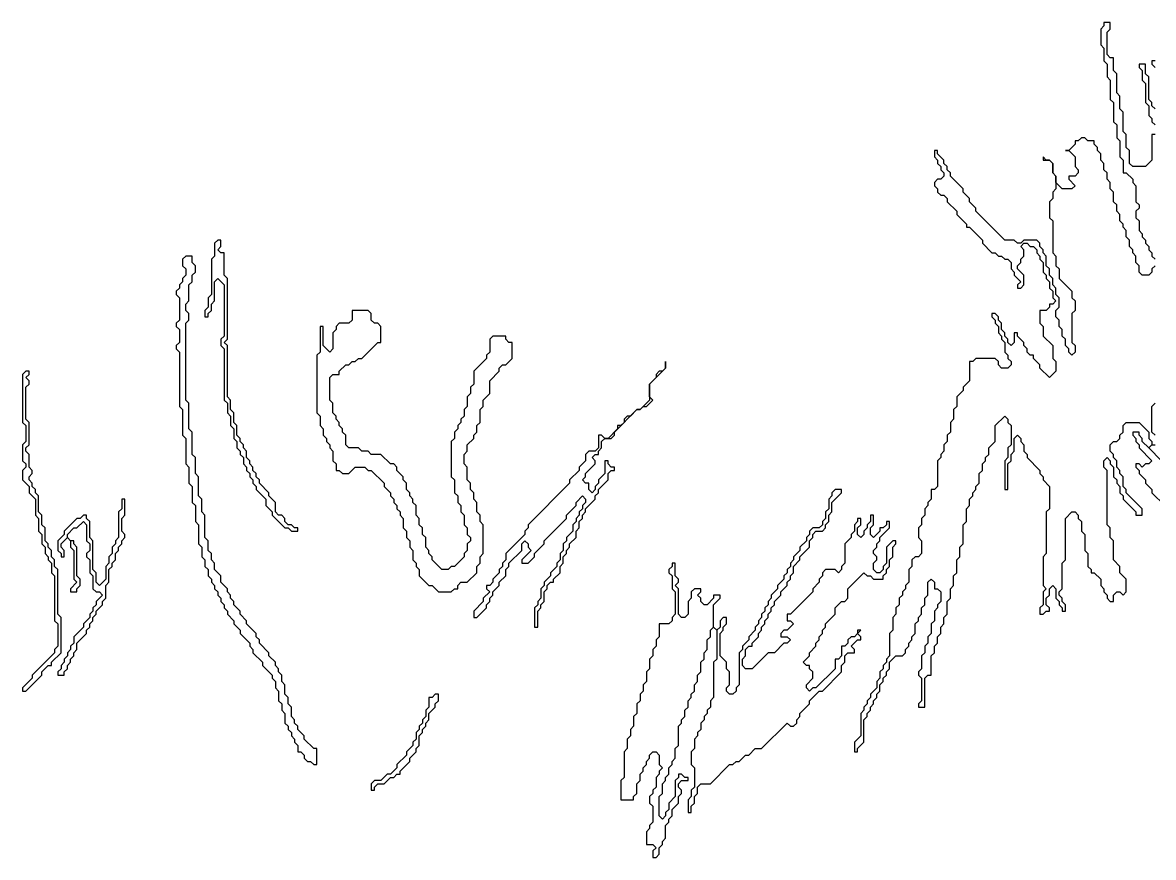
# Model space of a CAD drawing. Header units: metres. Extents: x 0 to 500, y 0 to 703.
# Drawn here: x 204.5 to 248.68, y 541.62 to 574.25 of the extents above; entities that cross this region are included whole.
import ezdxf

# ---------------------------------------------------------------- set-up
doc = ezdxf.new("R2010")
doc.units = ezdxf.units.M

msp = doc.modelspace()

# ---------------------------------------------------------------- linework, layer by layer
for points in [[(248.75, 569.875), (248.625, 569.875), (248.625, 568.875), (248.375, 568.625), (247.875, 568.625), (247.75, 568.75), (247.75, 569.25), (247.625, 569.375), (247.625, 569.875), (247.5, 570), (247.5, 570.75), (247.375, 570.875), (247.375, 571.375), (247.25, 571.5), (247.25, 572.25), (247.125, 572.375), (247.125, 572.875), (247, 572.875), (246.875, 573), (246.875, 573.875), (247, 574), (247, 574.25), (246.75, 574.25), (246.75, 574.125), (246.625, 574), (246.625, 573.375), (246.75, 573.25), (246.75, 572.75), (246.875, 572.625), (246.875, 572.125), (247, 572), (247, 571.25), (247.125, 571.125), (247.125, 570.375), (247.25, 570.25), (247.25, 569.75), (247.375, 569.625), (247.375, 569), (247.5, 568.875), (247.5, 568.375), (247.625, 568.375), (247.875, 568.125), (247.875, 568), (248, 567.875), (248, 567.25), (248.125, 567.125), (248.125, 567), (248, 566.875), (248, 566.625), (248.125, 566.5), (248.125, 566.125), (248.25, 566), (248.25, 565.875), (248.375, 565.75), (248.375, 565.625), (248.5, 565.5), (248.5, 565.375), (248.625, 565.25), (248.625, 565.125), (248.75, 565)], [(248.75, 570.875), (248.625, 571), (248.625, 571.125), (248.5, 571.25), (248.5, 572.125), (248.375, 572.25), (248.375, 572.625), (248.125, 572.625), (248.125, 572.5), (248.25, 572.375), (248.25, 572), (248.375, 571.875), (248.375, 571.125), (248.5, 571), (248.5, 570.625), (248.625, 570.5), (248.625, 570.375), (248.75, 570.25)], [(248.75, 572.75), (248.625, 572.75), (248.625, 572.625), (248.75, 572.5)], [(248.75, 564.75), (248.625, 564.625), (248.625, 564.5), (248.5, 564.375), (248.25, 564.375), (248.125, 564.5), (248.125, 564.75), (248, 564.875), (248, 565.125), (247.875, 565.25), (247.875, 565.375), (247.75, 565.5), (247.75, 565.75), (247.625, 565.875), (247.625, 566.125), (247.5, 566.25), (247.5, 566.375), (247.375, 566.5), (247.375, 566.75), (247.25, 566.875), (247.25, 567.125), (247.125, 567.25), (247.125, 567.625), (247, 567.75), (247, 568), (246.875, 568.125), (246.875, 568.375), (246.75, 568.5), (246.75, 568.75), (246.625, 568.875), (246.625, 569.125), (246.5, 569.25), (246.5, 569.375), (246.375, 569.5), (246.375, 569.625), (246.125, 569.625), (246, 569.75), (245.875, 569.75), (245.75, 569.625), (245.625, 569.625), (245.625, 569.5), (245.375, 569.25), (245.25, 569.25), (245.375, 569.25), (245.625, 569), (245.625, 568.625), (245.75, 568.5), (245.75, 568.375), (245.625, 568.25), (245.375, 568.25), (245.375, 568.125), (245.625, 567.875), (245.5, 567.75), (245.125, 567.75), (244.875, 568), (244.875, 568.25), (244.75, 568.375), (244.75, 568.75), (244.625, 568.875), (244.5, 568.875), (244.375, 569), (244.375, 568.875), (244.625, 568.875), (244.75, 568.75), (244.75, 568.375), (244.875, 568.25), (244.875, 567.75), (244.75, 567.625), (244.75, 567.375), (244.625, 567.25), (244.625, 566.625), (244.75, 566.5), (244.75, 565.25), (244.875, 565.125), (244.875, 564.75), (245, 564.625), (245, 564.25), (245.5, 563.75), (245.5, 563.5), (245.625, 563.375), (245.625, 563), (245.5, 562.875), (245.5, 561.75), (245.625, 561.625), (245.625, 561.375), (245.5, 561.25), (245.375, 561.375), (245.375, 561.5), (245.25, 561.625), (245.25, 561.875), (245.125, 562), (245.125, 562.25), (245, 562.375), (245, 562.625), (244.875, 562.75), (244.875, 563), (245, 563.125), (245, 563.5), (244.875, 563.625), (244.875, 563.875), (244.75, 564), (244.75, 564.25), (244.625, 564.375), (244.625, 564.625), (244.5, 564.75), (244.5, 565.125), (244.375, 565.25), (244.375, 565.375), (244.25, 565.5), (244.25, 565.625), (244.125, 565.75), (243.625, 565.75), (243.5, 565.625), (243.375, 565.625), (243.25, 565.75), (242.875, 565.75), (241.75, 566.875), (241.75, 567), (241.5, 567.25), (241.5, 567.375), (241.25, 567.625), (241.25, 567.75), (240.75, 568.25), (240.75, 568.375), (240.625, 568.5), (240.625, 568.625), (240.5, 568.75), (240.5, 568.875), (240.25, 569.125), (240.25, 569.25), (240.125, 569.25), (240.125, 569), (240.25, 568.875), (240.25, 568.75), (240.375, 568.625), (240.375, 568.5), (240.5, 568.375), (240.5, 568.25), (240.375, 568.125), (240.25, 568.125), (240.125, 568), (240.125, 567.875), (240.25, 567.75), (240.25, 567.625), (240.375, 567.5), (240.5, 567.5), (240.625, 567.375), (240.625, 567.25), (241, 566.875), (241, 566.75), (241.375, 566.375), (241.375, 566.25), (241.5, 566.25), (242, 565.75), (242, 565.625), (242.375, 565.25), (242.5, 565.25), (242.625, 565.125), (242.75, 565.125), (242.875, 565), (243, 565), (243.125, 564.875), (243.125, 564.625), (243.25, 564.5), (243.25, 564.375), (243.5, 564.125), (243.375, 564), (243.375, 563.875), (243.5, 563.875), (243.625, 564), (243.625, 564.375), (243.375, 564.625), (243.375, 564.75), (243.5, 564.875), (243.5, 565), (243.625, 565.125), (243.625, 565.375), (243.5, 565.5), (243.625, 565.625), (243.75, 565.625), (243.875, 565.5), (244, 565.5), (244.125, 565.375), (244.125, 565.25), (244.25, 565.125), (244.25, 565), (244.375, 564.875), (244.375, 564.5), (244.5, 564.375), (244.5, 564.25), (244.625, 564.125), (244.625, 563.875), (244.75, 563.75), (244.75, 563.5), (244.875, 563.375), (244.75, 563.25), (244.625, 563.25), (244.625, 563.125), (244.5, 563), (244.25, 563), (244.25, 562.5), (244.375, 562.375), (244.375, 562), (244.75, 561.625), (244.75, 561.125), (244.875, 561), (244.875, 560.625), (244.625, 560.375), (244.25, 560.75), (244.25, 560.875), (244, 561.125), (244, 561.25), (243.875, 561.25), (243.75, 561.375), (243.75, 561.5), (243.625, 561.625), (243.625, 561.75), (243.375, 562), (243.375, 562.125), (243.25, 562.125), (243.25, 561.75), (243.125, 561.625), (243, 561.75), (243, 561.875), (242.875, 562), (242.875, 562.125), (242.75, 562.25), (242.75, 562.5), (242.625, 562.625), (242.625, 562.75), (242.5, 562.875), (242.375, 562.875), (242.375, 562.75), (242.5, 562.625), (242.5, 562.5), (242.625, 562.375), (242.625, 562.125), (242.75, 562), (242.75, 561.875), (242.875, 561.75), (242.875, 561.375), (243, 561.25), (243, 561.125), (243.125, 561), (243.125, 560.875), (243, 560.75), (242.75, 560.75), (242.625, 560.875), (242.625, 561), (242.5, 561.125), (241.75, 561.125), (241.625, 561), (241.5, 561), (241.5, 560.25), (241.25, 560), (241.25, 559.875), (241, 559.625), (241, 559.25), (240.875, 559.125), (240.875, 558.75), (240.75, 558.625), (240.75, 558.25), (240.625, 558.125), (240.625, 557.875), (240.5, 557.75), (240.5, 557.5), (240.375, 557.375), (240.375, 557.25), (240.25, 557.125), (240.25, 556.125), (240.125, 556), (240, 556), (240, 555.625), (239.875, 555.5), (239.875, 555.375), (239.75, 555.25), (239.75, 555), (239.625, 554.875), (239.625, 554.625), (239.5, 554.5), (239.5, 554.125), (239.625, 554), (239.625, 553.5), (239.5, 553.375), (239.375, 553.375), (239.25, 553.25), (239.25, 553), (239.125, 552.875), (239.125, 552.375), (239, 552.25), (239, 552.125), (238.875, 552), (238.875, 551.875), (238.75, 551.75), (238.75, 551.5), (238.625, 551.375), (238.625, 551.125), (238.5, 551), (238.5, 550.5), (238.375, 550.375), (238.375, 549.5), (238.25, 549.375), (238.25, 549.25), (238.125, 549.125), (238.125, 549), (238, 548.875), (238, 548.625), (237.875, 548.5), (237.875, 548.25), (237.625, 548), (237.625, 547.875), (237.5, 547.75), (237.5, 547.625), (237.375, 547.5), (237.375, 547.375), (237.25, 547.25), (237.25, 546.375), (237, 546.125), (237, 545.75), (237.125, 545.75), (237.125, 545.875), (237.375, 546.125), (237.375, 547), (237.5, 547.125), (237.5, 547.25), (237.625, 547.375), (237.625, 547.5), (237.75, 547.625), (237.75, 547.75), (237.875, 547.875), (237.875, 548), (238, 548.125), (238, 548.375), (238.125, 548.5), (238.125, 548.625), (238.25, 548.75), (238.25, 548.875), (238.375, 549), (238.375, 549.25), (238.625, 549.5), (238.875, 549.5), (239, 549.625), (239, 549.75), (239.125, 549.875), (239.125, 550), (239.25, 550.125), (239.25, 550.25), (239.375, 550.375), (239.375, 550.75), (239.5, 550.875), (239.5, 551), (239.625, 551.125), (239.625, 551.375), (239.75, 551.5), (239.75, 551.75), (239.875, 551.875), (239.875, 552.375), (240, 552.5), (240.125, 552.375), (240.125, 552.125), (240.25, 552.125), (240.375, 552), (240.375, 551.625), (240.25, 551.5), (240.25, 551.375), (240.125, 551.25), (240.125, 550.875), (240, 550.75), (240, 550.375), (239.875, 550.25), (239.875, 550), (239.75, 549.875), (239.75, 549.625), (239.625, 549.5), (239.625, 549), (239.5, 548.875), (239.5, 548.75), (239.625, 548.625), (239.625, 547.75), (239.5, 547.625), (239.5, 547.5), (239.75, 547.5), (239.75, 548.625), (239.875, 548.75), (240, 548.75), (240, 549.5), (240.125, 549.625), (240.125, 549.875), (240.25, 550), (240.25, 550.25), (240.375, 550.375), (240.375, 550.625), (240.5, 550.75), (240.5, 551), (240.625, 551.125), (240.625, 551.625), (240.75, 551.75), (240.75, 552.125), (240.875, 552.25), (240.875, 552.625), (241, 552.75), (241, 553.25), (241.125, 553.375), (241.125, 553.75), (241.25, 553.875), (241.25, 554.625), (241.375, 554.75), (241.375, 555.25), (241.5, 555.375), (241.5, 555.625), (241.625, 555.75), (241.625, 555.875), (241.75, 556), (241.75, 556.125), (241.875, 556.25), (241.875, 556.625), (242, 556.75), (242, 557), (242.125, 557.125), (242.125, 557.25), (242.25, 557.375), (242.25, 557.625), (242.5, 557.875), (242.5, 558.5), (242.875, 558.875), (243, 558.75), (243, 558.625), (243.125, 558.5), (243.125, 557.75), (243, 557.625), (243, 557.25), (242.875, 557.125), (242.875, 556), (243, 556), (243, 557), (243.125, 557.125), (243.125, 557.375), (243.25, 557.5), (243.25, 558), (243.375, 558.125), (243.5, 558), (243.5, 557.875), (243.625, 557.75), (243.625, 557.5), (243.75, 557.375), (243.75, 557.25), (244.25, 556.75), (244.25, 556.625), (244.375, 556.5), (244.375, 556.375), (244.625, 556.125), (244.625, 555.25), (244.5, 555.125), (244.5, 553.5), (244.375, 553.375), (244.375, 552.25), (244.5, 552.125), (244.375, 552), (244.375, 551.5), (244.25, 551.375), (244.25, 551.125), (244.375, 551.125), (244.5, 551.25), (244.625, 551.25), (244.625, 551.375), (244.5, 551.5), (244.5, 551.75), (244.625, 551.875), (244.625, 552.125), (244.75, 552.25), (244.875, 552.125), (244.875, 551.75), (245, 551.625), (245, 551.5), (245.125, 551.375), (245.125, 551.25), (245.25, 551.25), (245.25, 551.5), (245.125, 551.625), (245.125, 551.75), (245, 551.875), (245, 552), (245.125, 552.125), (245.125, 553.125), (245.25, 553.25), (245.25, 554.875), (245.5, 555.125), (245.625, 555.125), (245.75, 555), (245.75, 554.875), (245.875, 554.75), (245.875, 554.375), (246, 554.25), (246, 553.625), (246.125, 553.5), (246.125, 553), (246.25, 552.875), (246.25, 552.75), (246.375, 552.75), (246.625, 552.5), (246.625, 552.25), (246.75, 552.125), (246.75, 552), (246.875, 551.875), (246.875, 551.75), (247, 551.625), (247.125, 551.625), (247.125, 551.875), (247.25, 552), (247.375, 552), (247.5, 551.875), (247.625, 552), (247.625, 552.5), (247.375, 552.75), (247.375, 553), (247.125, 553.25), (247.125, 554), (247, 554.125), (247, 554.5), (246.875, 554.625), (246.875, 556.75), (246.75, 556.875), (246.75, 557.125), (246.875, 557.25), (247, 557.125), (247, 557), (247.125, 556.875), (247.125, 556.5), (247.25, 556.375), (247.25, 556.25), (247.375, 556.125), (247.375, 555.875), (247.5, 555.75), (247.5, 555.625), (248, 555.125), (248, 555), (248.25, 555), (248.25, 555.25), (247.625, 555.875), (247.625, 556), (247.5, 556.125), (247.5, 556.5), (247.375, 556.625), (247.375, 556.75), (247.25, 556.875), (247.25, 557.125), (247.125, 557.25), (247.125, 557.375), (247, 557.5), (247, 557.75), (247.125, 557.875), (247.25, 557.875), (247.375, 558), (247.375, 558.125), (247.5, 558.25), (247.5, 558.5), (247.625, 558.625), (248.125, 558.625), (248.5, 558.25), (248.5, 558), (248.625, 557.875), (248.625, 557.75), (248.5, 557.625), (248.25, 557.875), (248.25, 558), (248.125, 558.125), (248.125, 558.25), (247.875, 558.25), (247.875, 558.125), (248, 558), (248, 557.875), (248.125, 557.75), (248.125, 557.625), (248.625, 557.125), (248.5, 557), (248.375, 557), (248.25, 556.875), (248.125, 557), (248, 557), (248, 556.875), (248.125, 556.75), (248.125, 556.625), (248.375, 556.375), (248.375, 556.25), (248.625, 556), (248.625, 555.875), (249.125, 555.375)], [(248.75, 558.125), (248.625, 558.25), (248.625, 559.25), (248.75, 559.375)], [(249, 557.125), (248.5, 557.625), (248.625, 557.75), (248.75, 557.75)]]:
    msp.add_lwpolyline(points)
for points in [[(212.125, 565.75), (212, 565.625), (212, 565.125), (211.875, 565), (211.875, 563.625), (211.75, 563.5), (211.75, 563.125), (211.625, 563), (211.625, 562.75), (211.75, 562.75), (211.75, 562.875), (211.875, 563), (211.875, 563.25), (212, 563.375), (212, 564.125), (212.125, 564.25), (212.375, 564), (212.375, 562), (212.25, 561.875), (212.25, 561.625), (212.375, 561.5), (212.375, 559.5), (212.5, 559.375), (212.5, 559), (212.625, 558.875), (212.625, 558.5), (212.75, 558.375), (212.75, 558), (212.875, 557.875), (212.875, 557.625), (213, 557.5), (213, 557.375), (213.125, 557.25), (213.125, 557), (213.25, 556.875), (213.25, 556.75), (213.375, 556.625), (213.375, 556.5), (213.5, 556.375), (213.5, 556.25), (213.625, 556.125), (213.625, 556), (214, 555.625), (214, 555.375), (214.25, 555.125), (214.25, 555), (214.75, 554.5), (214.875, 554.5), (215, 554.375), (215.25, 554.375), (215.25, 554.5), (215.125, 554.5), (215, 554.625), (214.875, 554.625), (214.75, 554.75), (214.75, 554.875), (214.625, 555), (214.5, 555), (214.375, 555.125), (214.375, 555.5), (214.125, 555.75), (214.125, 555.875), (213.75, 556.25), (213.75, 556.375), (213.625, 556.5), (213.625, 556.625), (213.5, 556.75), (213.5, 556.875), (213.375, 557), (213.375, 557.125), (213.25, 557.25), (213.25, 557.5), (213.125, 557.625), (213.125, 557.75), (213, 557.875), (213, 558), (212.875, 558.125), (212.875, 558.5), (212.75, 558.625), (212.75, 559), (212.625, 559.125), (212.625, 559.5), (212.5, 559.625), (212.5, 561.625), (212.375, 561.75), (212.5, 561.875), (212.5, 564.25), (212.375, 564.375), (212.375, 565.25), (212.25, 565.25), (212.125, 565.375), (212.25, 565.5), (212.25, 565.75)], [(210.875, 565.125), (210.75, 565), (210.75, 564.75), (210.875, 564.625), (210.875, 564.375), (210.75, 564.25), (210.75, 564.125), (210.625, 564), (210.625, 563.875), (210.5, 563.75), (210.5, 563.625), (210.625, 563.5), (210.625, 562.625), (210.5, 562.5), (210.5, 562.375), (210.625, 562.25), (210.625, 561.75), (210.5, 561.625), (210.5, 561.5), (210.625, 561.375), (210.625, 559.25), (210.75, 559.125), (210.75, 558.125), (210.875, 558), (210.875, 557), (211, 556.875), (211, 556.25), (211.125, 556.125), (211.125, 555.5), (211.25, 555.375), (211.25, 554.75), (211.375, 554.625), (211.375, 553.875), (211.5, 553.75), (211.5, 553.375), (211.625, 553.25), (211.625, 553), (211.75, 552.875), (211.75, 552.625), (211.875, 552.5), (211.875, 552.375), (212, 552.25), (212, 552.125), (212.125, 552), (212.125, 551.875), (212.25, 551.75), (212.25, 551.625), (212.375, 551.5), (212.375, 551.375), (212.5, 551.25), (212.5, 551.125), (212.75, 550.875), (212.75, 550.75), (213, 550.5), (213, 550.375), (213.375, 550), (213.375, 549.875), (213.5, 549.75), (213.5, 549.625), (213.875, 549.25), (213.875, 549.125), (214.25, 548.75), (214.25, 548.625), (214.375, 548.5), (214.375, 548.25), (214.5, 548.125), (214.5, 547.75), (214.625, 547.625), (214.625, 547.375), (214.75, 547.25), (214.75, 546.875), (214.875, 546.75), (214.875, 546.625), (215, 546.5), (215, 546.375), (215.125, 546.25), (215.125, 546.125), (215.25, 546), (215.25, 545.75), (215.375, 545.75), (215.5, 545.625), (215.5, 545.5), (215.625, 545.375), (215.75, 545.375), (215.875, 545.25), (216, 545.25), (216, 545.875), (215.875, 545.875), (215.5, 546.25), (215.5, 546.375), (215.25, 546.625), (215.25, 546.75), (215.125, 546.875), (215.125, 547), (215, 547.125), (215, 547.5), (214.875, 547.625), (214.875, 547.875), (214.75, 548), (214.75, 548.375), (214.625, 548.5), (214.625, 548.75), (214.5, 548.875), (214.5, 549), (214.375, 549.125), (214.375, 549.25), (214.125, 549.5), (214.125, 549.625), (213.75, 550), (213.75, 550.125), (213.625, 550.25), (213.625, 550.375), (213.25, 550.75), (213.25, 550.875), (213, 551.125), (213, 551.25), (212.75, 551.5), (212.75, 551.625), (212.625, 551.75), (212.625, 551.875), (212.5, 552), (212.5, 552.125), (212.25, 552.375), (212.25, 552.625), (212, 552.875), (212, 553.125), (211.875, 553.25), (211.875, 553.5), (211.75, 553.625), (211.75, 554), (211.625, 554.125), (211.625, 555), (211.5, 555.125), (211.5, 555.625), (211.375, 555.75), (211.375, 556.5), (211.25, 556.625), (211.25, 557.25), (211.125, 557.375), (211.125, 558.25), (211, 558.375), (211, 559.375), (210.875, 559.5), (210.875, 562.5), (211, 562.625), (211, 562.875), (210.875, 563), (210.875, 563.25), (211, 563.375), (211, 564), (211.125, 564.125), (211.125, 564.375), (211.25, 564.5), (211.25, 564.75), (211.125, 564.875), (211.125, 565.125)], [(217.375, 563), (217.375, 562.625), (217.25, 562.5), (216.875, 562.5), (216.75, 562.375), (216.75, 562.25), (216.625, 562.125), (216.625, 561.5), (216.5, 561.375), (216.25, 561.625), (216.25, 562.375), (216.125, 562.375), (216.125, 561.375), (216, 561.25), (216, 559), (216.125, 558.875), (216.125, 558.5), (216.25, 558.375), (216.25, 558.125), (216.375, 558), (216.375, 557.875), (216.5, 557.75), (216.5, 557.625), (216.625, 557.5), (216.625, 557.125), (216.75, 557), (216.75, 556.75), (216.875, 556.75), (217, 556.625), (217.25, 556.625), (217.5, 556.875), (217.875, 556.875), (218, 556.75), (218.125, 556.75), (218.625, 556.25), (218.625, 556.125), (218.875, 555.875), (218.875, 555.75), (219, 555.625), (219, 555.5), (219.125, 555.375), (219.125, 555.25), (219.25, 555.125), (219.25, 555), (219.375, 554.875), (219.375, 554.5), (219.5, 554.375), (219.5, 554.125), (219.625, 554), (219.625, 553.75), (219.75, 553.625), (219.75, 553.25), (219.875, 553.125), (219.875, 553), (220, 552.875), (220, 552.625), (220.375, 552.25), (220.5, 552.25), (220.75, 552), (221.25, 552), (221.375, 552.125), (221.5, 552.125), (221.5, 552.25), (221.625, 552.375), (221.875, 552.375), (222.25, 552.75), (222.25, 553), (222.375, 553.125), (222.375, 553.375), (222.5, 553.5), (222.5, 554.625), (222.375, 554.75), (222.375, 555), (222.25, 555.125), (222.25, 555.5), (222.125, 555.625), (222.125, 555.875), (222, 556), (222, 556.25), (221.875, 556.375), (221.875, 556.875), (221.75, 557), (221.75, 557.375), (221.875, 557.5), (221.875, 557.75), (222.125, 558), (222.125, 558.125), (222.25, 558.25), (222.25, 558.5), (222.375, 558.625), (222.375, 559.125), (222.5, 559.25), (222.5, 559.5), (222.75, 559.75), (222.75, 560.25), (223.125, 560.625), (223.125, 560.75), (223.25, 560.875), (223.375, 560.875), (223.625, 561.125), (223.625, 561.75), (223.5, 561.75), (223.375, 561.875), (223.375, 562), (222.875, 562), (222.75, 561.875), (222.75, 561.375), (222.625, 561.25), (222.625, 561.125), (222.125, 560.625), (222.125, 560.125), (222, 560), (222, 559.75), (221.875, 559.625), (221.875, 559.25), (221.75, 559.125), (221.75, 558.875), (221.625, 558.75), (221.625, 558.625), (221.5, 558.5), (221.5, 558.375), (221.375, 558.25), (221.375, 558), (221.25, 557.875), (221.25, 556.5), (221.375, 556.375), (221.375, 555.875), (221.5, 555.75), (221.5, 555.5), (221.625, 555.375), (221.625, 555.125), (221.75, 555), (221.75, 554.625), (221.875, 554.5), (221.875, 554.25), (222, 554.125), (222, 554), (221.875, 553.875), (221.875, 553.625), (221.75, 553.5), (221.75, 553.375), (221.375, 553), (221.25, 553), (221.125, 552.875), (220.875, 552.875), (220.5, 553.25), (220.5, 553.375), (220.375, 553.5), (220.375, 553.625), (220.25, 553.75), (220.25, 554.125), (220.125, 554.25), (220.125, 554.5), (220, 554.625), (220, 554.875), (219.875, 555), (219.875, 555.375), (219.75, 555.5), (219.75, 555.625), (219.625, 555.75), (219.625, 555.875), (219.5, 556), (219.5, 556.25), (219.375, 556.375), (219.375, 556.5), (219.125, 556.75), (219.125, 556.875), (219, 557), (218.875, 557), (218.5, 557.375), (218.125, 557.375), (218, 557.5), (217.75, 557.5), (217.625, 557.625), (217.25, 557.625), (217.125, 557.75), (217.125, 558.125), (217, 558.25), (217, 558.375), (216.875, 558.5), (216.875, 558.625), (216.75, 558.75), (216.75, 558.875), (216.625, 559), (216.625, 559.375), (216.5, 559.5), (216.5, 560.375), (216.625, 560.5), (216.875, 560.5), (216.875, 560.625), (217.125, 560.875), (217.25, 560.875), (217.375, 561), (217.5, 561), (217.625, 561.125), (217.75, 561.125), (218.375, 561.75), (218.5, 561.75), (218.5, 562.375), (218.375, 562.5), (218.25, 562.5), (218.125, 562.625), (218.125, 562.875), (218, 563)], [(229.625, 561), (229.625, 560.75), (229.5, 560.625), (229.375, 560.625), (229.25, 560.5), (229.25, 560.375), (229, 560.125), (229, 559.5), (228.625, 559.125), (228.5, 559.125), (228.25, 558.875), (228.125, 558.875), (228, 558.75), (228, 558.625), (227.875, 558.5), (227.75, 558.5), (227.75, 558.375), (227.375, 558), (227.25, 558), (227.125, 558.125), (227, 558.125), (227, 557.625), (226.875, 557.5), (226.625, 557.5), (226.5, 557.375), (226.5, 557.125), (226.25, 556.875), (226.25, 556.75), (225.875, 556.375), (225.875, 556.25), (224.25, 554.625), (224.25, 554.5), (224.125, 554.375), (224.125, 554.25), (223.375, 553.5), (223.375, 553.25), (223.25, 553.125), (223.25, 553), (223.125, 552.875), (223.125, 552.75), (222.875, 552.5), (222.875, 552.375), (222.75, 552.25), (222.625, 552.25), (222.625, 552.125), (222.75, 552), (222.5, 551.75), (222.5, 551.625), (222.125, 551.25), (222.125, 551), (222.25, 551), (222.625, 551.375), (222.625, 551.5), (222.75, 551.625), (222.75, 551.75), (222.875, 551.875), (222.875, 552), (223.125, 552.25), (223.125, 552.375), (223.375, 552.625), (223.375, 552.875), (223.5, 553), (223.5, 553.125), (224, 553.625), (224, 553.875), (224.125, 554), (224.25, 553.875), (224.25, 553.75), (224.375, 553.625), (224, 553.25), (224, 553.125), (224.25, 553.125), (224.5, 553.375), (224.5, 553.5), (224.875, 553.875), (224.875, 554), (225.75, 554.875), (225.75, 555), (226.125, 555.375), (226.125, 555.5), (226.375, 555.75), (226.5, 555.625), (226.5, 555.5), (226.375, 555.375), (226.375, 555.25), (226.25, 555.125), (226.25, 555), (226.125, 554.875), (226.125, 554.75), (226, 554.625), (226, 554.375), (225.75, 554.125), (225.75, 554), (225.625, 553.875), (225.625, 553.625), (225.5, 553.5), (225.5, 553.25), (225.375, 553.125), (225.375, 553), (225.125, 552.75), (225.125, 552.625), (224.875, 552.375), (224.875, 552.25), (224.75, 552.125), (224.75, 551.75), (224.625, 551.625), (224.625, 551.5), (224.5, 551.375), (224.5, 550.625), (224.625, 550.625), (224.625, 551.25), (224.75, 551.375), (224.75, 551.5), (224.875, 551.625), (224.875, 552), (225, 552.125), (225, 552.25), (225.125, 552.375), (225.25, 552.375), (225.25, 552.5), (225.5, 552.75), (225.5, 553), (225.625, 553.125), (225.625, 553.375), (225.75, 553.5), (225.75, 553.625), (225.875, 553.75), (225.875, 553.875), (226.125, 554.125), (226.125, 554.375), (226.25, 554.5), (226.25, 554.75), (226.375, 554.875), (226.375, 555), (226.5, 555.125), (226.5, 555.25), (226.875, 555.625), (226.875, 555.75), (227, 555.875), (227, 556), (227.375, 556.375), (227.375, 556.625), (227.5, 556.75), (227.625, 556.75), (227.625, 556.875), (227.5, 556.875), (227.375, 557), (227.375, 557.125), (227.25, 557.125), (227.25, 556.625), (227, 556.375), (227, 556.25), (226.875, 556.125), (226.875, 556), (226.75, 555.875), (226.625, 556), (226.625, 556.25), (226.5, 556.25), (226.375, 556.375), (226.5, 556.5), (226.5, 556.625), (226.875, 557), (226.875, 557.125), (226.75, 557.25), (226.875, 557.375), (227, 557.375), (227, 557.5), (227.125, 557.625), (227.125, 557.875), (227.25, 558), (227.5, 558), (227.625, 558.125), (227.625, 558.25), (228.5, 559.125), (228.625, 559.125), (228.75, 559.25), (228.875, 559.25), (229.125, 559.5), (229, 559.625), (229, 560.125), (229.625, 560.75)], [(204.625, 560.625), (204.5, 560.5), (204.5, 558.625), (204.625, 558.5), (204.625, 557.875), (204.5, 557.75), (204.5, 557.125), (204.625, 557), (204.625, 556.875), (204.5, 556.75), (204.5, 556.375), (204.75, 556.125), (204.75, 555.875), (205, 555.625), (205, 555), (205.125, 554.875), (205.125, 554.375), (205.25, 554.25), (205.25, 553.875), (205.375, 553.75), (205.375, 553.5), (205.5, 553.375), (205.5, 553.25), (205.625, 553.125), (205.625, 552.75), (205.75, 552.625), (205.75, 550.875), (205.875, 550.75), (205.875, 549.875), (205.75, 549.75), (205.75, 549.625), (204.875, 548.75), (204.875, 548.625), (204.5, 548.25), (204.5, 548.125), (204.625, 548.125), (205.25, 548.75), (205.25, 548.875), (205.5, 549.125), (205.625, 549.125), (205.625, 549.25), (206, 549.625), (206, 551), (205.875, 551.125), (205.875, 552.875), (205.75, 553), (205.75, 553.25), (205.625, 553.375), (205.625, 553.625), (205.5, 553.75), (205.5, 553.875), (205.375, 554), (205.375, 554.5), (205.25, 554.625), (205.25, 555), (205.125, 555.125), (205.125, 555.75), (205, 555.875), (205, 556), (204.875, 556.125), (204.875, 556.25), (204.75, 556.375), (204.75, 556.5), (204.875, 556.625), (204.875, 556.75), (204.75, 556.875), (204.75, 557.375), (204.625, 557.5), (204.625, 557.625), (204.75, 557.75), (204.75, 558.625), (204.625, 558.75), (204.625, 560), (204.75, 560.125), (204.75, 560.25), (204.625, 560.375), (204.75, 560.5), (204.75, 560.625)], [(236.25, 556), (236.125, 555.875), (236.125, 555.75), (236, 555.625), (236, 555.25), (235.875, 555.125), (235.875, 554.875), (235.75, 554.75), (235.75, 554.625), (235.625, 554.5), (235.375, 554.5), (235.25, 554.375), (235.25, 554.25), (235.125, 554.125), (235.125, 554), (234.875, 553.75), (234.875, 553.625), (234.625, 553.375), (234.625, 553.25), (234.5, 553.125), (234.5, 553), (234.375, 552.875), (234.375, 552.75), (234.25, 552.625), (234.25, 552.5), (234, 552.25), (234, 552.125), (233.75, 551.875), (233.75, 551.75), (233.625, 551.625), (233.625, 551.5), (233.5, 551.375), (233.5, 551.25), (233.375, 551.125), (233.375, 551), (233.25, 550.875), (233.25, 550.75), (233.125, 550.625), (233.125, 550.5), (232.875, 550.25), (232.875, 550.125), (232.625, 549.875), (232.625, 549.75), (232.5, 549.625), (232.5, 548.375), (232.375, 548.25), (232.375, 548.125), (232.25, 548), (232.125, 548), (232, 548.125), (232, 548.25), (232.125, 548.375), (232.125, 548.875), (232, 549), (232, 549.25), (231.75, 549.5), (231.75, 550.375), (231.875, 550.5), (231.875, 550.625), (232, 550.75), (232, 551), (231.875, 551), (231.75, 550.875), (231.75, 550.625), (231.625, 550.5), (231.5, 550.625), (231.5, 551.5), (231.75, 551.75), (231.75, 551.875), (231.5, 551.875), (231.5, 551.75), (231.25, 551.5), (231.125, 551.5), (231, 551.625), (231, 551.75), (230.875, 551.875), (231, 552), (231, 552.125), (230.75, 552.125), (230.625, 552), (230.625, 551.75), (230.5, 551.625), (230.5, 551.125), (230.375, 551), (230.25, 551), (230.125, 551.125), (230.125, 552.125), (230, 552.25), (230.125, 552.375), (230.125, 552.5), (230, 552.625), (230, 553.125), (229.875, 553.125), (229.875, 553), (229.75, 552.875), (229.75, 552.75), (229.875, 552.625), (229.875, 552.125), (230, 552), (230, 551.125), (229.875, 551), (229.875, 550.875), (229.75, 550.75), (229.375, 550.75), (229.375, 550.25), (229.25, 550.125), (229.25, 549.875), (229.125, 549.75), (229.125, 549.5), (229, 549.375), (229, 549), (228.875, 548.875), (228.875, 548.5), (228.75, 548.375), (228.75, 548.125), (228.625, 548), (228.625, 547.75), (228.5, 547.625), (228.5, 547.25), (228.375, 547.125), (228.375, 546.75), (228.25, 546.625), (228.25, 546.375), (228.125, 546.25), (228.125, 545.875), (228, 545.75), (228, 544.75), (227.875, 544.625), (227.875, 543.875), (228.375, 543.875), (228.375, 544), (228.5, 544.125), (228.5, 544.5), (228.625, 544.625), (228.625, 544.875), (228.75, 545), (228.75, 545.125), (228.875, 545.25), (228.875, 545.375), (229, 545.5), (229, 545.625), (229.125, 545.75), (229.25, 545.75), (229.375, 545.625), (229.375, 545.25), (229.5, 545.125), (229.375, 545), (229.375, 544.875), (229.25, 544.75), (229.25, 544.375), (229.125, 544.25), (229.125, 544.125), (229, 544), (229, 543.75), (229.125, 543.625), (229.125, 543), (229, 542.875), (229, 542.75), (228.875, 542.625), (228.875, 542.125), (229.125, 542.125), (229.25, 542), (229.125, 541.875), (229.125, 541.625), (229.25, 541.625), (229.375, 541.75), (229.375, 542), (229.5, 542.125), (229.5, 542.25), (229.625, 542.375), (229.625, 542.875), (229.75, 543), (229.75, 543.125), (229.875, 543.25), (229.875, 543.5), (230.125, 543.75), (230.125, 544), (230.25, 544.125), (230.25, 544.25), (230.125, 544.375), (230.125, 544.5), (230.25, 544.625), (230.5, 544.625), (230.5, 544.75), (230.375, 544.75), (230.25, 544.875), (230.125, 544.875), (230.125, 544.75), (230, 544.625), (230, 544), (229.75, 543.75), (229.75, 543.5), (229.625, 543.375), (229.625, 543.25), (229.5, 543.125), (229.375, 543.25), (229.375, 544), (229.5, 544.125), (229.5, 544.5), (229.625, 544.625), (229.625, 544.75), (229.75, 544.875), (229.75, 545.125), (229.875, 545.25), (229.875, 545.375), (230, 545.5), (230, 545.875), (230.125, 546), (230.125, 546.75), (230.25, 546.875), (230.25, 547), (230.375, 547.125), (230.375, 547.375), (230.5, 547.5), (230.5, 547.75), (230.625, 547.875), (230.625, 548), (230.75, 548.125), (230.75, 548.375), (230.875, 548.5), (230.875, 548.75), (231, 548.875), (231, 549.25), (231.125, 549.375), (231.125, 549.625), (231.25, 549.75), (231.25, 550.125), (231.375, 550.25), (231.375, 550.5), (231.5, 550.625), (231.625, 550.5), (231.625, 549.375), (231.5, 549.25), (231.5, 547.875), (231.375, 547.75), (231.375, 547.5), (231.25, 547.375), (231.25, 547.25), (231.125, 547.125), (231.125, 547), (231, 546.875), (231, 546.625), (230.875, 546.5), (230.875, 546.375), (230.75, 546.25), (230.75, 545.875), (230.625, 545.75), (230.625, 545.25), (230.75, 545.125), (230.75, 544.375), (230.625, 544.25), (230.625, 544), (230.5, 543.875), (230.5, 543.375), (230.625, 543.375), (230.625, 543.625), (230.75, 543.75), (230.75, 544), (230.875, 544.125), (230.875, 544.375), (231, 544.5), (231.375, 544.5), (232.125, 545.25), (232.25, 545.25), (232.375, 545.375), (232.5, 545.375), (232.75, 545.625), (232.875, 545.625), (233.125, 545.875), (233.375, 545.875), (234.375, 546.875), (234.5, 546.75), (234.625, 546.75), (234.75, 546.875), (234.75, 547), (234.875, 547.125), (234.875, 547.25), (235.25, 547.625), (235.25, 547.75), (235.625, 548.125), (235.75, 548.125), (236.5, 548.875), (236.5, 549.125), (236.625, 549.25), (236.625, 549.5), (236.75, 549.625), (237, 549.625), (237, 549.75), (236.875, 549.875), (237.125, 550.125), (237.25, 550.125), (237.25, 550.25), (237.125, 550.375), (237.25, 550.5), (237.125, 550.5), (237.125, 550.375), (237, 550.25), (236.875, 550.25), (236.75, 550.125), (236.75, 550), (236.625, 549.875), (236.5, 549.875), (236.5, 549.5), (236.375, 549.375), (236.25, 549.375), (236.25, 549), (235.5, 548.25), (235.375, 548.25), (235.25, 548.125), (235.125, 548.25), (235.125, 548.375), (235.375, 548.625), (235.375, 548.875), (235.25, 549), (235.25, 549.125), (235.125, 549.125), (235, 549.25), (235.25, 549.5), (235.25, 549.625), (235.5, 549.875), (235.5, 550), (235.625, 550.125), (235.625, 550.25), (235.75, 550.375), (235.75, 550.5), (235.875, 550.625), (235.875, 550.75), (236.25, 551.125), (236.25, 551.375), (236.5, 551.625), (236.625, 551.625), (236.75, 551.75), (236.75, 552.125), (237.375, 552.75), (237.5, 552.625), (237.625, 552.625), (237.75, 552.5), (238.125, 552.5), (238.125, 552.625), (238.25, 552.75), (238.25, 552.875), (238.375, 553), (238.375, 553.25), (238.5, 553.375), (238.5, 553.75), (238.625, 553.875), (238.625, 554), (238.5, 554), (238.25, 553.75), (238.25, 553.125), (238.125, 553), (238.125, 552.875), (238, 552.75), (237.875, 552.75), (237.75, 552.875), (237.75, 553.125), (237.875, 553.25), (237.875, 553.375), (237.75, 553.5), (237.75, 553.625), (237.875, 553.75), (237.875, 553.875), (238, 554), (238, 554.125), (238.375, 554.5), (238.375, 554.75), (238.25, 554.75), (238.25, 554.625), (238.125, 554.5), (238, 554.5), (238, 554.375), (237.75, 554.125), (237.625, 554.25), (237.625, 554.5), (237.75, 554.625), (237.75, 555), (237.625, 555), (237.625, 554.75), (237.5, 554.625), (237.5, 554.5), (237.375, 554.375), (237.375, 554.25), (237.25, 554.125), (237.125, 554.25), (237.125, 554.5), (237.25, 554.625), (237.25, 554.875), (237.125, 554.875), (237.125, 554.75), (237, 554.625), (237, 554.375), (236.875, 554.25), (236.875, 554.125), (236.625, 553.875), (236.625, 553.125), (236.5, 553), (236.5, 552.875), (236.375, 552.75), (236.25, 552.875), (235.875, 552.875), (235.75, 552.75), (235.75, 552.625), (235.625, 552.5), (235.625, 552.375), (235.375, 552.125), (235.375, 552), (234.5, 551.125), (234.375, 551.125), (234.375, 550.875), (234.5, 550.875), (234.625, 550.75), (234.375, 550.5), (234.25, 550.5), (234.125, 550.375), (234.125, 550.25), (234.375, 550.25), (234.5, 550.125), (234.375, 550), (234.25, 550), (233.875, 549.625), (233.625, 549.625), (233, 549), (232.75, 549), (232.625, 549.125), (232.625, 549.375), (232.75, 549.5), (232.75, 549.75), (232.875, 549.875), (233, 549.875), (233, 550), (233.25, 550.25), (233.25, 550.375), (233.375, 550.5), (233.375, 550.625), (233.5, 550.75), (233.5, 550.875), (233.625, 551), (233.625, 551.125), (233.75, 551.25), (233.75, 551.375), (233.875, 551.5), (233.875, 551.625), (234.125, 551.875), (234.125, 552), (234.375, 552.25), (234.375, 552.375), (234.5, 552.5), (234.5, 552.625), (234.625, 552.75), (234.625, 553), (234.875, 553.25), (234.875, 553.375), (235.25, 553.75), (235.25, 554), (235.375, 554.125), (235.375, 554.25), (235.5, 554.375), (235.75, 554.375), (235.875, 554.5), (235.875, 554.625), (236, 554.75), (236, 555), (236.125, 555.125), (236.125, 555.5), (236.5, 555.875), (236.5, 556)], [(208.375, 555.625), (208.375, 555.25), (208.25, 555.125), (208.25, 554.125), (208.125, 554), (208.125, 553.875), (208, 553.75), (208, 553.5), (207.875, 553.375), (207.875, 553.125), (207.75, 553), (207.75, 552.5), (207.5, 552.25), (207.375, 552.375), (207.375, 552.75), (207.25, 552.875), (207.25, 554), (207.125, 554.125), (207.125, 554.75), (207, 554.875), (207, 555), (206.875, 555), (206.75, 554.875), (206.625, 554.875), (206.125, 554.375), (206.125, 554.25), (205.875, 554), (205.875, 553.625), (206, 553.5), (206, 553.375), (206.125, 553.375), (206.125, 553.625), (206, 553.75), (206, 553.875), (206.25, 554.125), (206.375, 554), (206.375, 553.75), (206.5, 553.625), (206.5, 552.5), (206.625, 552.375), (206.375, 552.125), (206.375, 552), (206.625, 552), (206.625, 552.125), (206.75, 552.25), (206.75, 552.5), (206.625, 552.625), (206.625, 553.75), (206.5, 553.875), (206.5, 554), (206.375, 554), (206.25, 554.125), (206.25, 554.25), (206.5, 554.5), (206.625, 554.5), (206.875, 554.75), (207, 554.625), (207, 554), (207.125, 553.875), (207.125, 553.625), (207, 553.5), (207, 553.375), (207.125, 553.25), (207.125, 552.75), (207.25, 552.625), (207.25, 552.125), (207.375, 552), (207.5, 552), (207.625, 551.875), (207.375, 551.625), (207.375, 551.5), (207.25, 551.375), (207.25, 551.25), (207.125, 551.125), (207.125, 551), (206.875, 550.75), (206.875, 550.625), (206.5, 550.25), (206.5, 550), (206.375, 549.875), (206.375, 549.75), (206.25, 549.625), (206.25, 549.5), (206.125, 549.375), (206.125, 549.25), (206, 549.125), (206, 549), (205.875, 548.875), (205.875, 548.75), (206.125, 548.75), (206.125, 548.875), (206.25, 549), (206.25, 549.125), (206.375, 549.25), (206.375, 549.375), (206.5, 549.5), (206.5, 549.625), (206.625, 549.75), (206.625, 550), (207, 550.375), (207, 550.5), (207.125, 550.625), (207.125, 550.75), (207.25, 550.875), (207.25, 551), (207.375, 551.125), (207.375, 551.25), (207.625, 551.5), (207.625, 551.625), (207.75, 551.75), (207.75, 552.25), (207.875, 552.375), (207.875, 552.875), (208, 553), (208, 553.125), (208.125, 553.25), (208.125, 553.5), (208.25, 553.625), (208.25, 553.75), (208.375, 553.875), (208.375, 554), (208.5, 554.125), (208.5, 554.25), (208.375, 554.375), (208.375, 554.875), (208.5, 555), (208.5, 555.625)], [(220.625, 548), (220.5, 547.875), (220.375, 547.875), (220.375, 547.5), (220.25, 547.375), (220.25, 547.125), (220.125, 547), (220.125, 546.875), (220, 546.75), (220, 546.625), (219.875, 546.5), (219.875, 546.25), (219.75, 546.125), (219.75, 546), (219.5, 545.75), (219.5, 545.625), (219.125, 545.25), (219.125, 545.125), (218.875, 544.875), (218.75, 544.875), (218.5, 544.625), (218.25, 544.625), (218.125, 544.5), (218.125, 544.25), (218.25, 544.25), (218.25, 544.375), (218.375, 544.5), (218.625, 544.5), (218.875, 544.75), (219, 544.75), (219.125, 544.875), (219.25, 544.875), (219.25, 545), (219.625, 545.375), (219.625, 545.5), (219.875, 545.75), (219.875, 545.875), (220, 546), (220, 546.375), (220.125, 546.5), (220.125, 546.625), (220.25, 546.75), (220.25, 546.875), (220.375, 547), (220.375, 547.25), (220.625, 547.5), (220.625, 547.625), (220.75, 547.75), (220.75, 548)]]:
    msp.add_lwpolyline(points, close=True)

doc.saveas('drawing.dxf')
